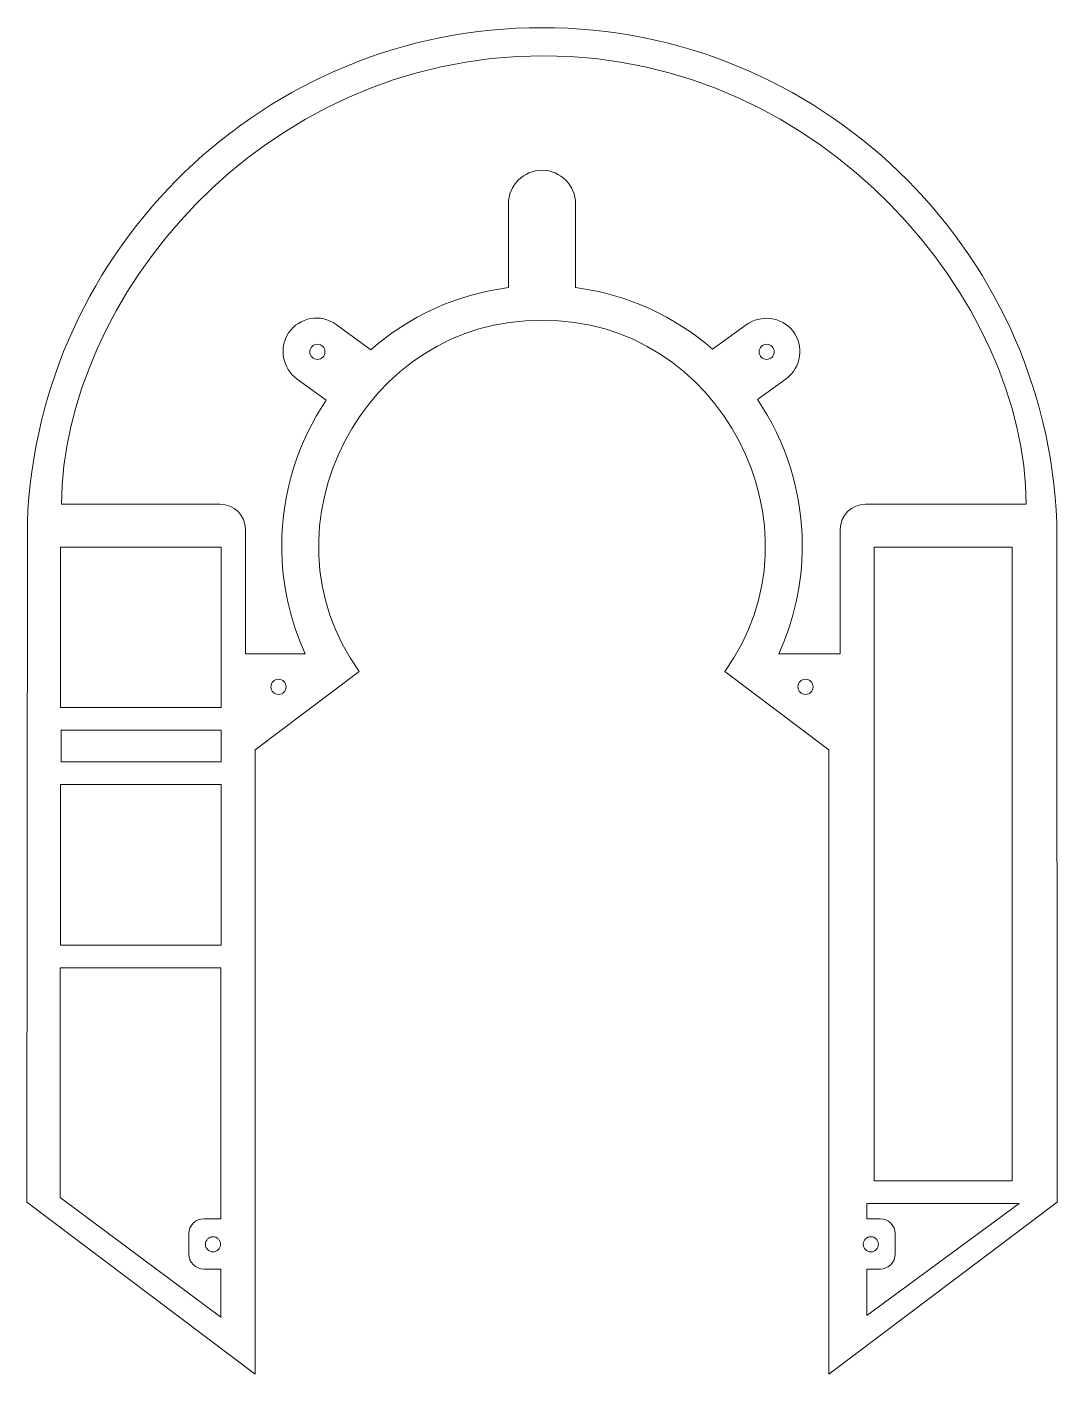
# Model space of a CAD drawing. Header units: millimetres. Extents: x 6 to 210, y -273 to -6.
import ezdxf

# ---------------------------------------------------------------- set-up
doc = ezdxf.new("R2010")
doc.units = ezdxf.units.MM
doc.header["$MEASUREMENT"] = 0
doc.layers.add('COM8_TexMex', color=7, linetype='Continuous', lineweight=0)

msp = doc.modelspace()

# ---------------------------------------------------------------- linework, layer by layer
at = {"layer": 'COM8_TexMex', "color": 18, "lineweight": 20, "true_color": 0x000000}
for points in [[(12.86, -140.76), (12.86, -109.01), (44.61, -109.01), (44.61, -140.76), (12.86, -140.76)], [(201.14, -109.01), (201.14, -234.42), (173.84, -234.42), (173.84, -109.01), (201.14, -109.01)], [(44.63, -187.75), (12.88, -187.75), (12.88, -156), (44.63, -156), (44.63, -187.75)]]:
    msp.add_lwpolyline(points, dxfattribs=at)
msp.add_lwpolyline([(12.98, -145.24), (44.61, -145.24), (44.61, -151.52), (12.98, -151.52)], close=True, dxfattribs=at)
for centre in [(63.68, -70.35), (152.58, -70.35), (55.98, -136.66), (160.27, -136.66), (43.02, -246.96), (173.19, -246.96)]:
    msp.add_circle(centre, 1.5, dxfattribs=at)
for points, knots in [([(144.3, -133.59), (164.93, -105.08), (143.27, -63.69), (108.13, -64.13), (72.96, -63.69), (51.33, -105.1), (71.95, -133.63), (71.95, -133.63), (51.37, -149.1), (51.37, -149.1), (51.37, -149.1), (51.37, -272.64), (51.37, -272.64), (51.37, -272.64), (6.21, -238.62), (6.21, -238.62), (6.21, -238.62), (6.29, -104.16), (6.29, -104.16), (8.32, -49.68), (53.59, -6.07), (108.13, -6.22), (162.66, -6.07), (207.94, -49.69), (209.97, -104.16), (209.97, -104.16), (210.04, -238.62), (210.04, -238.62), (210.04, -238.62), (164.88, -272.64), (164.88, -272.64), (164.88, -272.64), (164.87, -149.12), (164.87, -149.12), (164.87, -149.12), (144.3, -133.59), (144.3, -133.59)], [0, 0, 0, 0, 1, 1, 1, 2, 2, 2, 3, 3, 3, 4, 4, 4, 5, 5, 5, 6, 6, 6, 7, 7, 7, 8, 8, 8, 9, 9, 9, 10, 10, 10, 11, 11, 11, 12, 12, 12, 12]), ([(108.48, -11.78), (51.97, -11.78), (13.23, -60.55), (13.06, -100.51), (13.06, -100.51), (44.44, -100.51), (44.44, -100.51), (47.2, -100.51), (49.44, -102.75), (49.44, -105.51), (49.44, -105.51), (49.44, -130.11), (49.44, -130.11), (49.44, -130.11), (61.27, -130.11), (61.27, -130.11), (58.29, -123.6), (56.63, -116.36), (56.63, -108.73), (56.63, -98.06), (59.87, -88.15), (65.43, -79.92), (65.43, -79.92), (59.71, -75.77), (59.71, -75.77), (56.8, -73.65), (55.97, -69.59), (57.98, -66.61), (60.09, -63.48), (64.36, -62.74), (67.39, -64.95), (67.39, -64.95), (74.25, -69.94), (74.25, -69.94), (81.74, -63.4), (91.13, -58.98), (101.49, -57.65), (101.49, -57.65), (101.49, -41.07), (101.49, -41.07), (101.49, -37.41), (104.46, -34.44), (108.13, -34.44), (108.13, -34.44), (108.13, -34.44), (108.13, -34.44), (111.79, -34.44), (114.76, -37.41), (114.76, -41.07), (114.76, -41.07), (114.76, -57.65), (114.76, -57.65), (125.07, -58.98), (134.43, -63.35), (141.89, -69.84), (141.89, -69.84), (148.5, -65.04), (148.5, -65.04), (151.4, -62.92), (155.53, -63.38), (157.74, -66.21), (160.07, -69.19), (159.45, -73.47), (156.43, -75.67), (156.43, -75.67), (150.74, -79.81), (150.74, -79.81), (156.35, -88.05), (159.63, -98.01), (159.63, -108.73), (159.63, -116.36), (157.96, -123.6), (154.99, -130.11), (154.99, -130.11), (167.14, -130.11), (167.14, -130.11), (167.14, -130.11), (167.14, -105.51), (167.14, -105.51), (167.14, -102.75), (169.38, -100.51), (172.14, -100.51), (172.14, -100.51), (203.9, -100.51), (203.9, -100.51), (203.9, -60.63), (164.02, -11.78), (108.48, -11.78)], [0, 0, 0, 0, 1, 1, 1, 2, 2, 2, 3, 3, 3, 4, 4, 4, 5, 5, 5, 6, 6, 6, 7, 7, 7, 8, 8, 8, 9, 9, 9, 10, 10, 10, 11, 11, 11, 12, 12, 12, 13, 13, 13, 14, 14, 14, 15, 15, 15, 16, 16, 16, 17, 17, 17, 18, 18, 18, 19, 19, 19, 20, 20, 20, 21, 21, 21, 22, 22, 22, 23, 23, 23, 24, 24, 24, 25, 25, 25, 26, 26, 26, 27, 27, 27, 28, 28, 28, 29, 29, 29, 29]), ([(12.79, -237.68), (12.79, -237.68), (44.57, -261.38), (44.57, -261.38), (44.57, -261.38), (44.57, -251.86), (44.57, -251.86), (44.57, -251.86), (41.23, -251.86), (41.23, -251.86), (39.58, -251.86), (38.23, -250.52), (38.23, -248.86), (38.23, -248.86), (38.23, -244.9), (38.23, -244.9), (38.23, -243.24), (39.58, -241.9), (41.23, -241.9), (41.23, -241.9), (44.57, -241.9), (44.57, -241.9), (44.57, -241.9), (44.57, -192.28), (44.57, -192.28), (44.57, -192.28), (12.79, -192.28), (12.79, -192.28), (12.79, -192.28), (12.79, -237.68), (12.79, -237.68)], [0, 0, 0, 0, 1, 1, 1, 2, 2, 2, 3, 3, 3, 4, 4, 4, 5, 5, 5, 6, 6, 6, 7, 7, 7, 8, 8, 8, 9, 9, 9, 10, 10, 10, 10]), ([(172.43, -261.04), (172.43, -261.04), (172.43, -251.85), (172.43, -251.85), (172.43, -251.85), (175.01, -251.86), (175.01, -251.86), (176.67, -251.87), (178.02, -250.53), (178.02, -248.86), (178.02, -248.86), (178.02, -244.9), (178.02, -244.9), (178.02, -243.24), (176.67, -241.89), (175.01, -241.9), (175.01, -241.9), (172.43, -241.9), (172.43, -241.9), (172.43, -241.9), (172.43, -238.87), (172.43, -238.87), (172.43, -238.87), (202.56, -238.87), (202.56, -238.87), (202.56, -238.87), (172.43, -261.04), (172.43, -261.04)], [0, 0, 0, 0, 1, 1, 1, 2, 2, 2, 3, 3, 3, 4, 4, 4, 5, 5, 5, 6, 6, 6, 7, 7, 7, 8, 8, 8, 9, 9, 9, 9])]:
    msp.add_open_spline(points, degree=3, knots=knots, dxfattribs=at)

doc.saveas('drawing.dxf')
